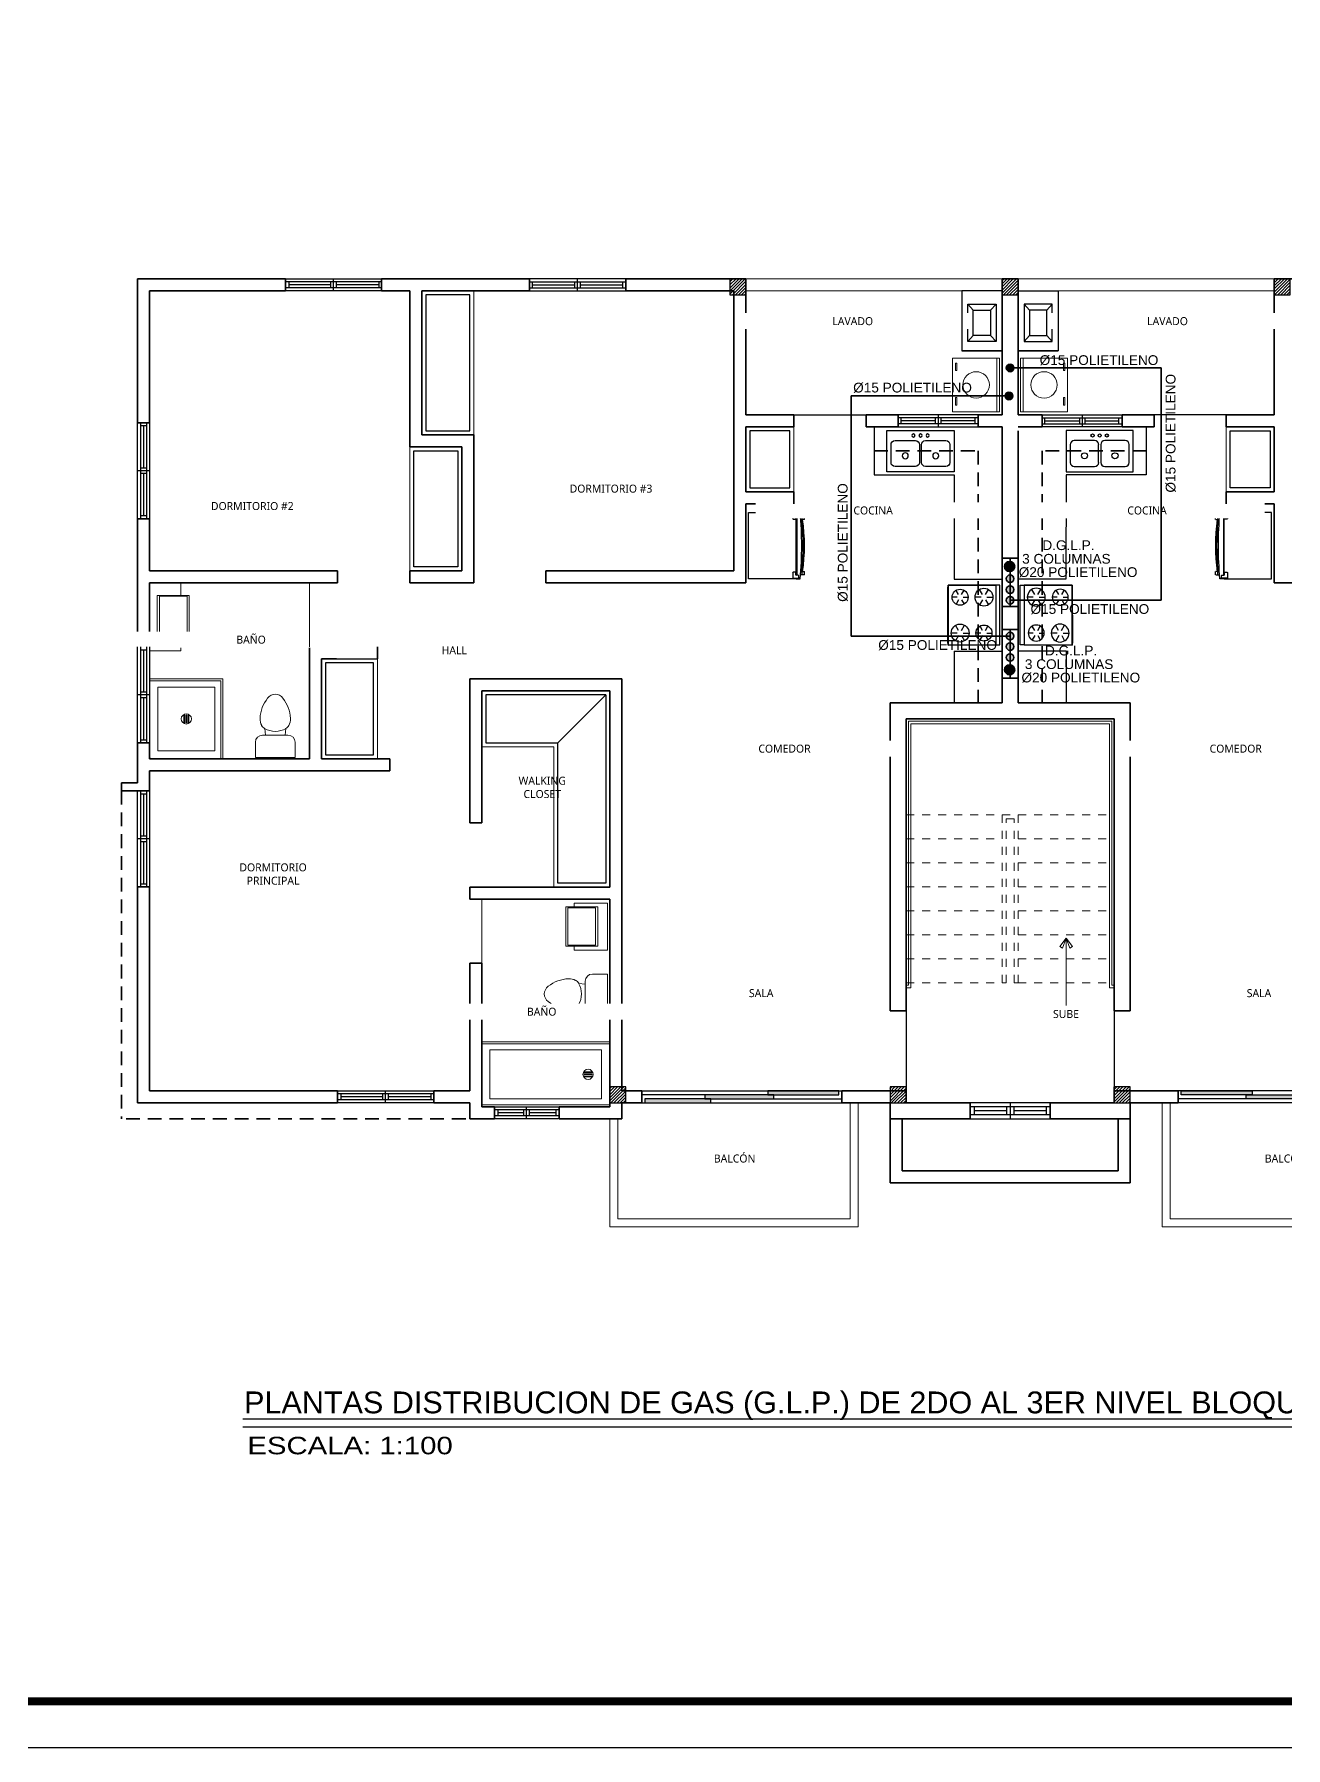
# Model space of a CAD drawing. Header units: feet. Extents: x 1019 to 2236, y -546 to 122.
# Drawn here: x 1078.46 to 1094.09, y -545.98 to -524.57 of the extents above; entities that cross this region are included whole.
import ezdxf

# ---------------------------------------------------------------- set-up
doc = ezdxf.new("R2010")
doc.units = ezdxf.units.FT
doc.header["$LTSCALE"] = 0.05
doc.header["$MEASUREMENT"] = 0
for name, pattern in [('ACAD_ISO14W100', [25.5, 12, -3, 0.5, -3, 0.5, -3, 0.5, -3]), ('DASHED2', [0.375, 0.25, -0.125]), ('HIDDEN', [9.525, 6.35, -3.175])]:
    doc.linetypes.add(name, pattern=pattern)
for name, color, linetype, lineweight in [('A-WALL', 7, 'Continuous', 25), ('closet', 8, 'Continuous', 5), ('COCINA', 8, 'Continuous', 25), ('escalera', 8, 'DASHED2', 0), ('FURN', 8, 'Continuous', 9), ('GAS', 6, 'ACAD_ISO14W100', 35), ('I-FURN', 8, 'Continuous', 0), ('MB', 8, 'Continuous', 20), ('P-SANR-FIXT', 8, 'Continuous', 9)]:
    doc.layers.add(name, color=color, linetype=linetype, lineweight=lineweight)
for name, color, linetype in [('AGUASNEGRAS', 4, 'Continuous'), ('columna', 9, 'Continuous'), ('MARCO', 1, 'Continuous'), ('MB3', 8, 'Continuous'), ('MUEBLES', 8, 'Continuous'), ('MUROS', 7, 'Continuous'), ('muross', 7, 'Continuous'), ('PERT-VENT', 8, 'Continuous'), ('PISO', 8, 'Continuous'), ('textos', 7, 'Continuous'), ('TEXXT', 2, 'Continuous'), ('TXT', 2, 'Continuous')]:
    doc.layers.add(name, color=color, linetype=linetype)
doc.styles.add('ads', font='trebuc.ttf', dxfattribs={"height": 0.14})
doc.styles.add('DAMIAN', font='arial.ttf', dxfattribs={"height": 0.12})
doc.styles.get("Standard").update_dxf_attribs({"font": 'arial.ttf'})
doc.linetypes.add('GAS_LINE', pattern='A,12.7,-5.08,["GAS",Standard,S=2.54,R=0,X=-2.54,Y=-1.27],-6.35', length=24.13)

# ---------------------------------------------------------------- blocks, each defined once
blk = doc.blocks.new('bath_sink_6127 - bath_sink_6127-542651-Nivel 1')
at = {"layer": 'I-FURN'}
for p, q in [((0.395, 0.244), (-0.005, 0.244)), ((-0.005, 0.244), (-0.005, -0.245)), ((0.025, -0.234), (0.025, 0.233)), ((0.025, 0.233), (0.369, 0.233)), ((0.293, 0.244), (0.293, 0.4)), ((0.369, 0.233), (0.369, -0.234)), ((0.395, -0.245), (0.395, 0.244)), ((-0.005, -0.245), (0.395, -0.245)), ((0.369, -0.234), (0.025, -0.234)), ((0.293, -0.448), (0.293, -0.245)), ((-0.1, -0.448), (0.293, -0.448))]:
    blk.add_line(p, q, dxfattribs=at)
blk = doc.blocks.new('Toilet_-_Tank_-_3D_4840 - 17_ High_ Seat Not Visible-536545-Nivel 1')
at = {"layer": 'P-SANR-FIXT'}
for p, q in [((0.248, 0.489), (-0.248, 0.489)), ((-0.248, 0.489), (-0.248, 0.298)), ((0.248, 0.298), (0.248, 0.489)), ((-0.159, 0.21), (-0.123, 0.21)), ((-0.123, 0.21), (-0.132, 0.127)), ((-0.123, 0.21), (0.123, 0.21)), ((0.132, 0.127), (0.123, 0.21)), ((0.123, 0.21), (0.159, 0.21))]:
    blk.add_line(p, q, dxfattribs=at)
for centre, radius, start, end in [((-0.159, 0.298), 0.0889, 180, 270), ((0.159, 0.298), 0.0889, 270, 360), ((-0.023, 0.008), 0.167, 151.0596, 182.709), ((-0.083, 0.041), 0.0995, 119.8981, 151.0596), ((0, -0.104), 0.266, 90.1019, 119.8981), ((0, -0.104), 0.266, 60.1019, 89.8981), ((0.083, 0.041), 0.0995, 28.9404, 60.1019), ((0.023, 0.008), 0.167, 357.291, 28.9404), ((0.25, 0.021), 0.441, 182.709, 218.5058), ((-0.25, 0.021), 0.441, 321.4942, 357.291), ((0.011, -0.169), 0.136, 218.5058, 265.219), ((-0.011, -0.169), 0.136, 274.781, 321.4942)]:
    blk.add_arc(centre, radius, start, end, dxfattribs=at)
blk = doc.blocks.new('Shower_Stall_9385 - 1-684532-Nivel 1')
at = {"layer": 'P-SANR-FIXT'}
for p, q in [((-0.576, 0.533), (0.424, 0.533)), ((-0.576, -0.381), (-0.576, 0.533)), ((0.424, 0.508), (-0.551, 0.508)), ((-0.551, -0.381), (-0.551, 0.508)), ((-0.475, -0.279), (-0.475, 0.432)), ((-0.475, 0.432), (0.322, 0.432)), ((0.322, 0.432), (0.322, -0.279)), ((-0.121, 0.108), (-0.032, 0.108)), ((-0.032, 0.099), (-0.121, 0.099)), ((-0.121, 0.081), (-0.032, 0.081)), ((-0.032, 0.072), (-0.121, 0.072)), ((-0.121, 0.053), (-0.032, 0.053)), ((-0.032, 0.044), (-0.121, 0.044)), ((-0.576, -0.381), (-0.551, -0.381)), ((-0.551, -0.381), (0.398, -0.381)), ((0.322, -0.279), (-0.475, -0.279))]:
    blk.add_line(p, q, dxfattribs=at)
for centre, radius, start, end in [((-0.076, 0.076), 0.0635, 360, 180), ((-0.076, 0.076), 0.0635, 0, 180), ((-0.076, 0.076), 0.0635, 180, 360), ((-0.076, 0.076), 0.0635, 180, 360), ((-0.121, 0.103), 0.00444, 90, 270), ((-0.121, 0.076), 0.00444, 90, 270), ((-0.121, 0.049), 0.00444, 90, 270), ((-0.032, 0.103), 0.00444, 270, 90), ((-0.032, 0.076), 0.00444, 270, 90), ((-0.032, 0.049), 0.00444, 270, 90), ((0.398, -0.356), 0.0254, 270, 360)]:
    blk.add_arc(centre, radius, start, end, dxfattribs=at)
blk = doc.blocks.new('bath_sink_6127 - bath_sink_6127-V2-Nivel 1')
at = {"layer": 'I-FURN'}
for p, q in [((0.293, 0.297), (-0.127, 0.297)), ((-0.127, 0.297), (-0.127, -0.29)), ((0.395, 0.244), (-0.005, 0.244)), ((-0.005, 0.244), (-0.005, -0.245)), ((0.025, -0.234), (0.025, 0.233)), ((0.025, 0.233), (0.369, 0.233)), ((0.293, 0.244), (0.293, 0.297)), ((0.369, 0.233), (0.369, -0.234)), ((0.395, -0.245), (0.395, 0.244)), ((0.293, -0.29), (-0.127, -0.29)), ((-0.005, -0.245), (0.395, -0.245)), ((0.369, -0.234), (0.025, -0.234)), ((0.293, -0.29), (0.293, -0.245))]:
    blk.add_line(p, q, dxfattribs=at)
blk = doc.blocks.new('A$C285A50AC')
at = {"layer": 'MUEBLES'}
for p, q in [((0.001, 0.69, -0.889), (0, 0.029, -0.889)), ((0.001, 0.69), (0.001, 0.639)), ((0.763, 0.688), (0.001, 0.69)), ((0.763, 0.688, -0.889), (0.001, 0.69, -0.889)), ((0.762, 0.028, -0.889), (0.763, 0.688, -0.889)), ((0.763, 0.637), (0.763, 0.688)), ((0.001, 0.639), (0.763, 0.637)), ((0, 0.029, -0.889), (0.762, 0.028, -0.889))]:
    blk.add_line(p, q, dxfattribs=at)
at = {"layer": 'MUEBLES', "color": 8}
for p, q in [((0.12, 0.505, 0.003), (0.054, 0.543, 0.003)), ((0.12, 0.467, 0.003), (0.054, 0.429, 0.003)), ((0.153, 0.524, 0.003), (0.153, 0.6, 0.003)), ((0.153, 0.448, 0.003), (0.153, 0.372, 0.003)), ((0.186, 0.505, 0.003), (0.252, 0.543, 0.003)), ((0.186, 0.467, 0.003), (0.252, 0.429, 0.003)), ((0.577, 0.466, 0.003), (0.522, 0.435, 0.003)), ((0.577, 0.504, 0.003), (0.523, 0.536, 0.003)), ((0.61, 0.523, 0.003), (0.611, 0.587, 0.003)), ((0.61, 0.447, 0.003), (0.61, 0.384, 0.003)), ((0.643, 0.504, 0.003), (0.698, 0.536, 0.003)), ((0.643, 0.466, 0.003), (0.698, 0.434, 0.003)), ((0.12, 0.2, 0.003), (0.065, 0.232, 0.003)), ((0.153, 0.219, 0.003), (0.153, 0.283, 0.003)), ((0.186, 0.2, 0.003), (0.241, 0.232, 0.003)), ((0.577, 0.2, 0.003), (0.511, 0.238, 0.003)), ((0.61, 0.219, 0.003), (0.61, 0.295, 0.003)), ((0.643, 0.199, 0.003), (0.709, 0.237, 0.003)), ((0.12, 0.162, 0.003), (0.065, 0.131, 0.003)), ((0.153, 0.143, 0.003), (0.152, 0.08, 0.003)), ((0.186, 0.162, 0.003), (0.241, 0.13, 0.003)), ((0.577, 0.162, 0.003), (0.511, 0.124, 0.003)), ((0.61, 0.142, 0.003), (0.61, 0.066, 0.003)), ((0.643, 0.161, 0.003), (0.709, 0.123, 0.003))]:
    blk.add_line(p, q, dxfattribs=at)
at = {"layer": 'MUEBLES', "extrusion": (-0.001805, -0.999998, 0)}
for p, q in [((0.063, 0.027, -0.622), (0.698, 0.025, -0.622)), ((0.063, 0.027, -0.102), (0.698, 0.025, -0.102))]:
    blk.add_line(p, q, dxfattribs=at)
at = {"layer": 'MUEBLES'}
for centre, radius in [((0.153, 0.486, 0.003), 0.114), ((0.61, 0.485, 0.003), 0.102), ((0.153, 0.181, 0.003), 0.102), ((0.61, 0.181, 0.003), 0.114)]:
    blk.add_circle(centre, radius, dxfattribs=at)
at = {"layer": 'MUEBLES', "color": 8, "extrusion": (-0.001805, -0.999998, 0)}
for centre in [(0.089, -0.038, -0.027), (0.216, -0.038, -0.027), (0.381, -0.038, -0.027), (0.546, -0.038, -0.027), (0.673, -0.038, -0.027)]:
    blk.add_circle(centre, 0.0254, dxfattribs=at)
at = {"layer": 'MUEBLES'}
for points in [[(0.001, 0.69, 0.254), (0.001, 0.639, 0.254), (0.763, 0.637, 0.254), (0.763, 0.688, 0.254)], [(0, 0.029), (0.001, 0.639), (0.763, 0.637), (0.762, 0.028)]]:
    blk.add_3dface(points, dxfattribs=at)
at = {"layer": 'MUEBLES', "color": 8}
for points in [[(0.025, 0.027, -0.076), (0.025, 0.027, -0.533), (0.737, 0.025, -0.533), (0.737, 0.025, -0.076)], [(0.025, 0.027, -0.597), (0.025, 0.027, -0.851), (0.737, 0.025, -0.851), (0.737, 0.025, -0.597)]]:
    blk.add_3dface(points, dxfattribs=at)
blk = doc.blocks.new('A$C2C3967B4')
at = {"layer": 'COCINA'}
for p, q in [((0.838, 0.52), (0, 0.52)), ((0, 0.52), (0, 0)), ((0.838, 0), (0.838, 0.52)), ((0.051, 0.342), (0.051, 0.119)), ((0.356, 0.393), (0.102, 0.393)), ((0.406, 0.119), (0.406, 0.342)), ((0.432, 0.342), (0.432, 0.119)), ((0.737, 0.393), (0.483, 0.393)), ((0.787, 0.119), (0.787, 0.342)), ((0.102, 0.068), (0.356, 0.068)), ((0.483, 0.068), (0.737, 0.068)), ((0, 0), (0.838, 0))]:
    blk.add_line(p, q, dxfattribs=at)
for centre, radius in [((0.33, 0.456), 0.0201), ((0.419, 0.456), 0.0201), ((0.508, 0.456), 0.0201), ((0.229, 0.202), 0.0381), ((0.61, 0.202), 0.0381)]:
    blk.add_circle(centre, radius, dxfattribs=at)
for centre, start, end in [((0.102, 0.342), 90, 180), ((0.356, 0.342), 0, 90), ((0.483, 0.342), 90, 180), ((0.737, 0.342), 0, 90), ((0.102, 0.119), 180, 270), ((0.356, 0.119), 270, 0), ((0.483, 0.119), 180, 270), ((0.737, 0.119), 270, 0)]:
    blk.add_arc(centre, 0.0508, start, end, dxfattribs=at)
blk = doc.blocks.new('A$C007B5363')
at = {"layer": 'COCINA'}
for p, q in [((0, 0.829), (0.594, 0.829)), ((0, 0), (0, 0.829)), ((0.551, 0.816), (0.551, 0.752)), ((0.621, 0.822), (0.557, 0.822)), ((0.557, 0.746), (0.582, 0.746)), ((0.589, 0.752), (0.589, 0.778)), ((0.594, 0.829), (0.601, 0.829)), ((0.594, 0.822), (0.594, 0.829)), ((0.594, 0.045), (0.594, 0.784)), ((0.595, 0.784), (0.621, 0.784)), ((0.601, 0.829), (0.601, 0.822)), ((0.645, 0.829), (0.601, 0.829)), ((0.601, 0.784), (0.601, 0.044)), ((0.627, 0.791), (0.627, 0.816)), ((0.649, 0.778), (0.671, 0.778)), ((0.671, 0.74), (0.651, 0.74)), ((0.654, 0.702), (0.671, 0.702)), ((0.671, 0.778), (0.698, 0.778)), ((0.671, 0.74), (0.671, 0.778)), ((0.671, 0.74), (0.671, 0.778)), ((0.698, 0.74), (0.671, 0.74)), ((0.671, 0.74), (0.671, 0.702)), ((0.671, 0.702), (0.671, 0.74)), ((0.699, 0.74), (0.699, 0.778)), ((0.594, 0), (0, 0)), ((0.551, 0.076), (0.551, 0.013)), ((0.582, 0.083), (0.557, 0.083)), ((0.557, 0.006), (0.621, 0.006)), ((0.589, 0.051), (0.589, 0.076)), ((0.594, 0), (0.594, 0.006)), ((0.594, 0), (0.601, 0)), ((0.621, 0.044), (0.595, 0.044)), ((0.601, 0.006), (0.601, 0)), ((0.601, 0), (0.645, 0)), ((0.627, 0.013), (0.627, 0.038)), ((0.671, 0.051), (0.649, 0.051)), ((0.651, 0.089), (0.671, 0.089)), ((0.671, 0.127), (0.654, 0.127)), ((0.671, 0.127), (0.671, 0.089)), ((0.671, 0.089), (0.671, 0.127)), ((0.671, 0.089), (0.698, 0.089)), ((0.671, 0.051), (0.671, 0.089)), ((0.671, 0.051), (0.671, 0.089)), ((0.698, 0.051), (0.671, 0.051)), ((0.699, 0.051), (0.699, 0.089))]:
    blk.add_line(p, q, dxfattribs=at)
for centre, radius, start, end in [((0.557, 0.816), 0.00635, 90, 180), ((0.557, 0.752), 0.00635, 180, 270), ((0.582, 0.752), 0.00635, 270, 360), ((0.595, 0.778), 0.00635, 90, 180), ((0.621, 0.816), 0.00635, 360, 90), ((0.621, 0.791), 0.00635, 270, 360), ((-3.851, 0.414), 4.515, 354.7351, 5.2649), ((-3.079, 0.414), 3.761, 355.6182, 4.3818), ((-1.675, 0.414), 2.373, 352.1151, 7.8849), ((0.557, 0.076), 0.00635, 90, 180), ((0.557, 0.013), 0.00635, 180, 270), ((0.582, 0.076), 0.00635, 360, 90), ((0.595, 0.051), 0.00635, 180, 270), ((0.621, 0.038), 0.00635, 360, 90), ((0.621, 0.013), 0.00635, 270, 360)]:
    blk.add_arc(centre, radius, start, end, dxfattribs=at)
blk = doc.blocks.new('A$C074D4DC8')
at = {"layer": 'FURN'}
blk.add_line((0.042, 0.342), (0.042, -0.198), dxfattribs=at)
for points in [[(0.042, 0.342), (-0.008, 0.274), (0.012, 0.262), (0.042, 0.342)], [(0.042, 0.342), (0.092, 0.274), (0.072, 0.262), (0.042, 0.342)]]:
    blk.add_lwpolyline(points, dxfattribs=at)
blk = doc.blocks.new('A$C01EB0BB3')
at = {"layer": 'FURN'}
for p, q in [((0, 0, 224.56), (0, 0.61, 224.56)), ((0, 0.61, 224.56), (0.533, 0.61, 224.56)), ((0.503, 0.61, 224.56), (0.503, 0, 224.56)), ((0.533, 0.61, 224.56), (0.533, 0, 224.56)), ((0.533, 0, 224.56), (0, 0, 224.56))]:
    blk.add_line(p, q, dxfattribs=at)
at = {"layer": 'FURN', "ltscale": 0.02, "elevation": 224.56}
for points in [[(0.047, 0.536), (0.047, 0.45), (0.032, 0.45), (0.032, 0.536)], [(0.047, 0.143), (0.047, 0.057), (0.032, 0.057), (0.032, 0.143)]]:
    blk.add_lwpolyline(points, close=True, dxfattribs=at)
at = {"layer": 'FURN', "ltscale": 0.02}
blk.add_circle((0.267, 0.305, 224.56), 0.15, dxfattribs=at)
blk = doc.blocks.new('A$C59FC24C1')
at = {"layer": 'PERT-VENT', "extrusion": (-2.36783e-12, 8.94772e-16, -1)}
for p, q in [((0, 0), (0, 1.2)), ((0.038, 1.2), (0.038, 0)), ((0.038, 1.165), (0.113, 1.165)), ((0.038, 1.165), (0.113, 1.165)), ((0.075, 1.165), (0.075, 0.635)), ((0.113, 1.2), (0.113, 0)), ((0.15, 1.2), (0.15, 0)), ((0.15, 0.6), (0, 0.6)), ((0.113, 0.635), (0.038, 0.635)), ((0.113, 0.565), (0.038, 0.565)), ((0.075, 0.565), (0.075, 0.04)), ((0.038, 0.04), (0.113, 0.04))]:
    blk.add_line(p, q, dxfattribs=at)
blk = doc.blocks.new('A$C24CF40E6')
at = {"layer": 'P-SANR-FIXT', "extrusion": (-2.36783e-12, 8.94772e-16, -1)}
for p, q in [((0, 0.814), (1.6, 0.814)), ((1.6, 0.789), (0, 0.789)), ((0.102, 0.713), (1.498, 0.713)), ((1.498, 0.713), (1.498, 0.102)), ((1.6, 0.814), (1.6, 0.789)), ((1.6, 0.025), (1.6, 0.789)), ((1.283, 0.439), (1.373, 0.439)), ((1.373, 0.43), (1.283, 0.43)), ((1.283, 0.412), (1.373, 0.412)), ((1.373, 0.403), (1.283, 0.403)), ((1.283, 0.384), (1.373, 0.384)), ((1.373, 0.375), (1.283, 0.375)), ((1.498, 0.102), (0.102, 0.102))]:
    blk.add_line(p, q, dxfattribs=at)
at = {"layer": 'P-SANR-FIXT', "extrusion": (2.36783e-12, 8.94772e-16, -1)}
for p, q in [((0, 0.814), (0, 0.789)), ((0, 0.025), (0, 0.789)), ((0.102, 0.713), (0.102, 0.102))]:
    blk.add_line(p, q, dxfattribs=at)
at = {"layer": 'P-SANR-FIXT', "extrusion": (-2.36783e-12, -8.94772e-16, -1)}
for p, q in [((1.6, 0.025), (0, 0.025)), ((0, 0), (1.6, 0)), ((1.6, 0), (1.6, 0.025))]:
    blk.add_line(p, q, dxfattribs=at)
at = {"layer": 'P-SANR-FIXT', "extrusion": (2.36783e-12, -8.94772e-16, -1)}
blk.add_line((0, 0), (0, 0.025), dxfattribs=at)
at = {"layer": 'P-SANR-FIXT', "extrusion": (-2.36783e-12, 8.94772e-16, -1)}
for centre, radius, start, end in [((-1.328, 0.407), 0.0635, 0, 180), ((-1.328, 0.407), 0.0635, 0, 180), ((-1.283, 0.434), 0.00444, 270, 90), ((-1.373, 0.434), 0.00444, 90, 270), ((-1.328, 0.407), 0.0635, 180, 0), ((-1.328, 0.407), 0.0635, 180, 0), ((-1.283, 0.407), 0.00444, 270, 90), ((-1.283, 0.38), 0.00444, 270, 90), ((-1.373, 0.407), 0.00444, 90, 270), ((-1.373, 0.38), 0.00444, 90, 270)]:
    blk.add_arc(centre, radius, start, end, dxfattribs=at)
blk = doc.blocks.new('A$C05DF3854')
at = {"layer": 'PERT-VENT', "extrusion": (-2.36783e-12, 8.94772e-16, -1)}
for p, q in [((1, 0.15), (0, 0.15)), ((1, 0.112), (0, 0.112)), ((1, 0.037), (0, 0.037)), ((0, 0), (1, 0)), ((0.04, 0.037), (0.04, 0.112)), ((0.465, 0.075), (0.04, 0.075)), ((0.465, 0.112), (0.465, 0.037)), ((0.5, 0.15), (0.5, 0)), ((0.535, 0.112), (0.535, 0.037)), ((0.965, 0.075), (0.535, 0.075)), ((0.965, 0.037), (0.965, 0.112))]:
    blk.add_line(p, q, dxfattribs=at)
blk = doc.blocks.new('A$C7C1C6447')
for points in [[(0.038, 0), (0.86, 0), (0.86, 0.05), (0.038, 0.05)], [(0.785, 0.05), (1.65, 0.05), (1.65, 0.1), (0.785, 0.1)], [(1.575, 0.1), (2.462, 0.1), (2.462, 0.15), (1.575, 0.15)]]:
    blk.add_hatch(color=256).paths.add_polyline_path(points)
at = {"layer": 'PERT-VENT', "extrusion": (-6.28888e-16, -1.94037e-15, -1)}
for points in [[(-0.038, 0), (-0.86, 0), (-0.86, 0.05), (-0.038, 0.05)], [(-0.785, 0.05), (-1.65, 0.05), (-1.65, 0.1), (-0.785, 0.1)], [(-1.575, 0.1), (-2.462, 0.1), (-2.462, 0.15), (-1.575, 0.15)]]:
    blk.add_lwpolyline(points, close=True, dxfattribs=at)
at = {"layer": 'PISO'}
for p, q in [((0, 0.15), (2.5, 0.15)), ((0, 0), (2.5, 0))]:
    blk.add_line(p, q, dxfattribs=at)
at = {"layer": 'PISO', "extrusion": (-6.28888e-16, -1.94037e-15, -1)}
for p, q in [((0.823, 0.1), (0, 0.1)), ((1.65, 0.05), (2.5, 0.05))]:
    blk.add_line(p, q, dxfattribs=at)
blk = doc.blocks.new('A$C74E0362C')
at = {"layer": 'PERT-VENT', "extrusion": (-2.36783e-12, 8.94772e-16, -1)}
for p, q in [((1, 0.2), (0, 0.2)), ((1, 0.15), (0, 0.15)), ((1, 0.05), (0, 0.05)), ((0.054, 0.05), (0.054, 0.15)), ((0.453, 0.1), (0.054, 0.1)), ((0.453, 0.15), (0.453, 0.05)), ((0.5, 0.2), (0.5, 0)), ((0.547, 0.15), (0.547, 0.05)), ((0.953, 0.1), (0.547, 0.1)), ((0.953, 0.05), (0.953, 0.15)), ((0, 0), (1, 0))]:
    blk.add_line(p, q, dxfattribs=at)
blk = doc.blocks.new('A$C012446DC')
at = {"layer": 'PISO'}
h = blk.add_hatch(dxfattribs=at)
h.set_pattern_fill('ANSI31', color=256, scale=0.008571, angle=180)
h.set_pattern_definition([(225, (206536.064322, 1154820.960068), (0.0192434059784, -0.0192434059784), [])])
h.paths.add_polyline_path([(0, 0), (0.2, 0), (0.2, 0.2), (0, 0.2)])
at = {"layer": 'columna'}
blk.add_lwpolyline([(0.2, 0.2), (0, 0.2), (0, 0), (0.2, 0)], close=True, dxfattribs=at)
blk = doc.blocks.new('A$C791B5281')
at = {"layer": 'MUROS', "lineweight": 35}
blk.add_line((4.9, 10.3, 1.239), (5.1, 10.3, 1.239), dxfattribs=at)
for p in [(1.5, 10.1, 1.239), (4.9, 10.1, 1.239), (8.3, 10.1, 1.239), (0, 0, 1.239), (3.5, 0, 1.239), (6.3, 0, 1.239), (9.8, 0, 1.239)]:
    blk.add_blockref('A$C012446DC', p)

msp = doc.modelspace()

# ---------------------------------------------------------------- hatches: boundary and pattern name
at = {"layer": 'GAS', "linetype": 'GAS_LINE', "ltscale": 0.5}
h = msp.add_hatch(color=256, dxfattribs=at)
edge = h.paths.add_edge_path()
edge.add_arc((1090.647, -528.736), 0.0473, 0, 360)
h = msp.add_hatch(color=256, dxfattribs=at)
edge = h.paths.add_edge_path()
edge.add_arc((1090.633, -529.086), 0.0473, 0, 360)
at = {"layer": 'GAS', "linetype": 'GAS_LINE', "ltscale": 0.8}
h = msp.add_hatch(color=256, dxfattribs=at)
h.dxf.hatch_style = 1
edge = h.paths.add_edge_path()
edge.add_arc((1090.641, -531.218), 0.0633, 0, 360)
h = msp.add_hatch(color=256, dxfattribs=at)
h.dxf.hatch_style = 1
edge = h.paths.add_edge_path()
edge.add_arc((1090.647, -531.371), 0.0473, 0, 360)
edge = h.paths.add_edge_path()
edge.add_arc((1090.647, -531.507), 0.0473, 0, 360)
edge = h.paths.add_edge_path()
edge.add_arc((1090.647, -531.639), 0.0473, 0, 360)
h = msp.add_hatch(color=256, dxfattribs=at)
h.dxf.hatch_style = 1
edge = h.paths.add_edge_path()
edge.add_arc((1090.647, -532.355), 0.0473, 0, 360, ccw=False)
edge = h.paths.add_edge_path()
edge.add_arc((1090.647, -532.219), 0.0473, 0, 360, ccw=False)
edge = h.paths.add_edge_path()
edge.add_arc((1090.647, -532.087), 0.0473, 0, 360, ccw=False)
h = msp.add_hatch(color=256, dxfattribs=at)
h.dxf.hatch_style = 1
edge = h.paths.add_edge_path()
edge.add_arc((1090.641, -532.508), 0.0633, 0, 360, ccw=False)

# ---------------------------------------------------------------- linework, layer by layer
at = {"layer": 'A-WALL', "lineweight": 35, "extrusion": (-2.36783e-12, 8.94772e-16, -1)}
for p, q in [((1081.597, -527.622), (1079.747, -527.622)), ((1079.747, -527.622), (1079.747, -529.422)), ((1081.597, -527.772), (1081.597, -527.622)), ((1084.644, -527.622), (1082.797, -527.622)), ((1082.797, -527.622), (1082.797, -527.772)), ((1084.644, -527.772), (1084.644, -527.622)), ((1087.347, -527.622), (1085.847, -527.622)), ((1085.847, -527.622), (1085.847, -527.772)), ((1087.347, -529.322), (1087.347, -527.622)), ((1090.547, -527.622), (1090.547, -529.322)), ((1090.547, -529.322), (1090.547, -527.622)), ((1090.747, -529.322), (1090.747, -527.622)), ((1079.897, -527.772), (1081.597, -527.772)), ((1079.897, -529.422), (1079.897, -527.772)), ((1082.797, -527.772), (1083.147, -527.772)), ((1083.147, -527.772), (1083.147, -529.722)), ((1083.297, -527.772), (1084.644, -527.772)), ((1083.297, -529.572), (1083.297, -527.772)), ((1085.847, -527.772), (1087.197, -527.772)), ((1087.197, -527.772), (1087.197, -531.272)), ((1087.947, -529.322), (1087.347, -529.322)), ((1087.947, -529.472), (1087.947, -529.322)), ((1088.847, -529.472), (1088.847, -529.322)), ((1089.247, -529.322), (1088.847, -529.322)), ((1088.847, -529.322), (1088.847, -529.472)), ((1089.247, -529.472), (1089.247, -529.322)), ((1089.247, -529.472), (1089.247, -529.322)), ((1090.547, -529.322), (1090.247, -529.322)), ((1090.247, -529.322), (1090.247, -529.472)), ((1090.247, -529.472), (1090.247, -529.322)), ((1090.247, -529.472), (1090.247, -529.322)), ((1079.897, -529.422), (1079.747, -529.422)), ((1083.947, -529.572), (1083.297, -529.572)), ((1083.947, -531.422), (1083.947, -529.572)), ((1087.347, -530.283), (1087.347, -529.472)), ((1087.347, -529.472), (1087.947, -529.472)), ((1088.847, -529.472), (1089.247, -529.472)), ((1090.247, -529.472), (1090.547, -529.472)), ((1090.547, -532.922), (1090.547, -529.472)), ((1090.747, -532.922), (1090.747, -529.522)), ((1083.797, -529.722), (1083.147, -529.722)), ((1083.797, -531.272), (1083.797, -529.722)), ((1087.347, -530.283), (1087.947, -530.283)), ((1087.347, -531.422), (1087.347, -530.433)), ((1087.347, -530.433), (1087.947, -530.433)), ((1079.897, -530.622), (1079.747, -530.622)), ((1079.747, -530.622), (1079.747, -532.222)), ((1079.897, -531.272), (1079.897, -530.622)), ((1082.247, -531.272), (1079.897, -531.272)), ((1082.247, -531.422), (1082.247, -531.272)), ((1083.147, -531.272), (1083.797, -531.272)), ((1083.147, -531.272), (1083.147, -531.422)), ((1087.197, -531.272), (1084.847, -531.272)), ((1084.847, -531.272), (1084.847, -531.422)), ((1079.897, -531.422), (1082.247, -531.422)), ((1079.897, -532.222), (1079.897, -531.422)), ((1083.147, -531.422), (1083.947, -531.422)), ((1084.847, -531.422), (1087.347, -531.422)), ((1079.747, -532.222), (1079.897, -532.222)), ((1079.747, -532.222), (1079.897, -532.222)), ((1082.747, -532.222), (1081.897, -532.222)), ((1081.897, -532.222), (1081.897, -533.623)), ((1082.747, -532.372), (1082.047, -532.372)), ((1082.047, -533.623), (1082.047, -532.372)), ((1085.797, -532.622), (1083.897, -532.622)), ((1083.897, -532.622), (1083.897, -534.423)), ((1085.797, -537.772), (1085.797, -532.622)), ((1084.047, -532.772), (1085.647, -532.772)), ((1084.047, -534.423), (1084.047, -532.772)), ((1085.647, -532.772), (1085.647, -535.226)), ((1089.147, -532.922), (1089.147, -536.772)), ((1089.147, -532.922), (1090.547, -532.922)), ((1090.747, -532.922), (1092.147, -532.922)), ((1092.147, -532.922), (1092.147, -536.772)), ((1089.347, -536.772), (1089.347, -533.122)), ((1089.347, -533.122), (1091.947, -533.122)), ((1091.947, -536.772), (1091.947, -533.122)), ((1079.897, -533.422), (1079.747, -533.422)), ((1079.747, -533.922), (1079.747, -533.422)), ((1079.896, -533.623), (1079.896, -533.426)), ((1082.047, -533.622), (1082.047, -533.322)), ((1081.897, -533.623), (1079.896, -533.623)), ((1082.897, -533.623), (1082.047, -533.623)), ((1082.897, -533.773), (1082.897, -533.623)), ((1079.897, -533.773), (1082.897, -533.773)), ((1079.547, -534.022), (1079.547, -533.922)), ((1084.047, -534.423), (1083.897, -534.423)), ((1079.747, -535.222), (1079.747, -537.922)), ((1079.897, -537.772), (1079.897, -535.222)), ((1083.897, -535.226), (1083.897, -535.376)), ((1085.647, -535.226), (1083.897, -535.226)), ((1083.897, -535.376), (1085.647, -535.376)), ((1085.647, -535.376), (1085.647, -537.972)), ((1084.047, -536.176), (1083.897, -536.176)), ((1083.897, -536.176), (1083.897, -537.772)), ((1084.047, -537.972), (1084.047, -536.176)), ((1089.147, -536.772), (1089.347, -536.772)), ((1091.947, -537.922), (1091.947, -537.722)), ((1079.747, -537.922), (1082.247, -537.922)), ((1082.247, -537.772), (1079.897, -537.772)), ((1082.247, -537.922), (1082.247, -537.772)), ((1083.897, -537.772), (1083.447, -537.772)), ((1083.447, -537.772), (1083.447, -537.922)), ((1083.447, -537.772), (1083.447, -537.922)), ((1083.897, -537.922), (1083.447, -537.922)), ((1083.897, -537.922), (1083.897, -538.122)), ((1084.047, -537.972), (1084.207, -537.972)), ((1085.013, -537.972), (1085.647, -537.972)), ((1086.047, -537.772), (1085.797, -537.772)), ((1085.797, -538.122), (1085.797, -537.922)), ((1086.047, -537.922), (1085.797, -537.922)), ((1088.547, -537.772), (1088.547, -537.922)), ((1089.347, -537.772), (1088.547, -537.772)), ((1088.547, -537.922), (1089.147, -537.922)), ((1089.147, -538.122), (1089.147, -537.922)), ((1089.347, -537.922), (1089.347, -537.772)), ((1090.147, -537.922), (1090.147, -538.122)), ((1091.147, -537.922), (1091.147, -538.122)), ((1092.147, -538.122), (1092.147, -537.922)), ((1083.897, -538.122), (1084.207, -538.122)), ((1085.013, -538.122), (1085.797, -538.122))]:
    msp.add_line(p, q, dxfattribs=at)
at = {"layer": 'A-WALL', "lineweight": 35}
for p, q in [((1090.547, -527.622), (1090.747, -527.622)), ((1079.897, -534.022), (1079.897, -533.773)), ((1079.547, -533.922), (1079.747, -533.922)), ((1079.547, -534.022), (1079.897, -534.022)), ((1092.147, -536.772), (1091.947, -536.772)), ((1084.207, -537.972), (1084.207, -538.122)), ((1085.013, -537.972), (1085.013, -538.122)), ((1086.047, -537.772), (1086.047, -537.922)), ((1089.347, -537.922), (1090.147, -537.922)), ((1091.147, -537.922), (1091.947, -537.922)), ((1089.147, -538.122), (1090.147, -538.122)), ((1092.147, -538.122), (1091.147, -538.122))]:
    msp.add_line(p, q, dxfattribs=at)
at = {"layer": 'A-WALL', "lineweight": 35, "extrusion": (2.36783e-12, 8.94772e-16, -1)}
for p, q in [((1090.747, -527.622), (1090.747, -529.322)), ((1090.747, -529.322), (1090.747, -527.622)), ((1093.947, -527.622), (1095.447, -527.622)), ((1093.947, -529.322), (1093.947, -527.622)), ((1090.747, -529.322), (1091.047, -529.322)), ((1091.047, -529.322), (1091.047, -529.472)), ((1091.047, -529.472), (1091.047, -529.322)), ((1091.047, -529.472), (1091.047, -529.322)), ((1092.047, -529.322), (1092.447, -529.322)), ((1092.047, -529.472), (1092.047, -529.322)), ((1092.047, -529.472), (1092.047, -529.322)), ((1092.447, -529.472), (1092.447, -529.322)), ((1092.447, -529.322), (1092.447, -529.472)), ((1093.347, -529.472), (1093.347, -529.322)), ((1093.347, -529.322), (1093.947, -529.322)), ((1091.047, -529.472), (1090.747, -529.472)), ((1092.447, -529.472), (1092.047, -529.472)), ((1093.947, -529.472), (1093.347, -529.472)), ((1093.947, -530.283), (1093.947, -529.472)), ((1093.947, -530.283), (1093.347, -530.283)), ((1093.947, -530.433), (1093.347, -530.433)), ((1093.947, -531.422), (1093.947, -530.433)), ((1096.447, -531.422), (1093.947, -531.422)), ((1091.947, -537.772), (1092.747, -537.772)), ((1092.747, -537.922), (1092.147, -537.922)), ((1092.747, -537.772), (1092.747, -537.922))]:
    msp.add_line(p, q, dxfattribs=at)
at = {"layer": 'AGUASNEGRAS', "extrusion": (-2.36783e-12, 8.94772e-16, -1)}
msp.add_line((1088.547, -537.772), (1088.547, -537.922), dxfattribs=at)
at = {"layer": 'AGUASNEGRAS', "extrusion": (2.36783e-12, 8.94772e-16, -1)}
msp.add_line((1092.747, -537.772), (1092.747, -537.922), dxfattribs=at)
at = {"layer": 'closet', "extrusion": (-2.36783e-12, 8.94772e-16, -1)}
for p, q in [((1083.947, -529.572), (1083.947, -527.772)), ((1083.147, -531.272), (1083.147, -529.722)), ((1084.047, -533.472), (1084.947, -533.472)), ((1084.947, -533.472), (1084.947, -535.226))]:
    msp.add_line(p, q, dxfattribs=at)
at = {"layer": 'closet'}
for p, q in [((1087.947, -530.283), (1087.947, -529.472)), ((1093.347, -530.283), (1093.347, -529.472)), ((1089.377, -533.152), (1091.917, -533.152)), ((1089.407, -536.482), (1089.407, -533.182)), ((1089.407, -533.182), (1091.887, -533.182)), ((1091.887, -536.482), (1091.887, -533.182)), ((1091.917, -536.452), (1091.917, -533.152)), ((1084.047, -536.176), (1084.047, -535.376)), ((1089.377, -536.452), (1089.347, -536.452)), ((1089.407, -536.482), (1089.347, -536.482)), ((1091.887, -536.482), (1091.947, -536.482)), ((1091.917, -536.452), (1091.947, -536.452))]:
    msp.add_line(p, q, dxfattribs=at)
at = {"layer": 'COCINA', "extrusion": (-2.36783e-12, 8.94772e-16, -1)}
for p, q in [((1090.12, -527.94), (1090.187, -528.013)), ((1090.471, -527.94), (1090.404, -528.013)), ((1090.12, -528.405), (1090.187, -528.332)), ((1090.471, -528.405), (1090.404, -528.332)), ((1090.547, -528.522), (1090.044, -528.522)), ((1088.947, -529.472), (1088.947, -530.072)), ((1088.947, -530.072), (1089.947, -530.072)), ((1089.947, -530.072), (1089.949, -531.375)), ((1089.949, -531.375), (1090.547, -531.375)), ((1089.947, -532.275), (1090.547, -532.275)), ((1089.947, -532.275), (1089.947, -532.922))]:
    msp.add_line(p, q, dxfattribs=at)
at = {"layer": 'COCINA', "extrusion": (2.36783e-12, 8.94772e-16, -1)}
for p, q in [((1090.823, -527.94), (1090.89, -528.013)), ((1091.173, -527.94), (1091.106, -528.013)), ((1090.823, -528.405), (1090.89, -528.332)), ((1091.173, -528.405), (1091.106, -528.332)), ((1090.747, -528.522), (1091.249, -528.522)), ((1092.347, -529.472), (1092.347, -530.072)), ((1091.347, -530.072), (1091.345, -531.375)), ((1092.347, -530.072), (1091.347, -530.072)), ((1091.345, -531.375), (1090.747, -531.375)), ((1091.347, -532.275), (1090.747, -532.275)), ((1091.347, -532.275), (1091.347, -532.922))]:
    msp.add_line(p, q, dxfattribs=at)
at = {"layer": 'COCINA', "extrusion": (-2.36783e-12, 8.94772e-16, -1), "elevation": 0}
for points in [[(-1090.12, -527.94), (-1090.471, -527.94), (-1090.471, -528.405), (-1090.12, -528.405)], [(-1090.187, -528.013), (-1090.404, -528.013), (-1090.404, -528.332), (-1090.187, -528.332)]]:
    msp.add_lwpolyline(points, close=True, dxfattribs=at)
at = {"layer": 'COCINA', "extrusion": (2.36783e-12, 8.94772e-16, -1), "elevation": 0}
for points in [[(-1091.173, -527.94), (-1090.823, -527.94), (-1090.823, -528.405), (-1091.173, -528.405)], [(-1091.106, -528.013), (-1090.89, -528.013), (-1090.89, -528.332), (-1091.106, -528.332)]]:
    msp.add_lwpolyline(points, close=True, dxfattribs=at)
at = {"layer": 'escalera'}
for p, q in [((1089.347, -534.322), (1090.547, -534.322)), ((1090.547, -536.422), (1090.547, -534.322)), ((1090.547, -534.322), (1090.747, -534.322)), ((1090.747, -534.322), (1091.947, -534.322)), ((1090.747, -536.422), (1090.747, -534.322)), ((1090.597, -536.422), (1090.597, -534.372)), ((1090.597, -534.372), (1090.697, -534.372)), ((1090.697, -536.422), (1090.697, -534.372)), ((1089.347, -534.622), (1090.547, -534.622)), ((1090.747, -534.622), (1091.947, -534.622)), ((1089.347, -534.922), (1090.547, -534.922)), ((1090.747, -534.922), (1091.947, -534.922)), ((1089.347, -535.222), (1090.547, -535.222)), ((1090.747, -535.222), (1091.947, -535.222)), ((1089.347, -535.522), (1090.547, -535.522)), ((1090.747, -535.522), (1091.947, -535.522)), ((1089.347, -535.822), (1090.547, -535.822)), ((1090.747, -535.822), (1091.947, -535.822)), ((1089.347, -536.122), (1090.547, -536.122)), ((1090.747, -536.122), (1091.947, -536.122)), ((1089.347, -536.422), (1090.547, -536.422)), ((1090.547, -536.422), (1090.597, -536.422)), ((1090.697, -536.422), (1090.747, -536.422)), ((1090.747, -536.422), (1091.947, -536.422))]:
    msp.add_line(p, q, dxfattribs=at)
at = {"layer": 'GAS', "linetype": 'GAS_LINE', "ltscale": 0.5}
for p, q in [((1092.533, -528.736), (1090.653, -528.736)), ((1088.66, -529.086), (1090.633, -529.086)), ((1090.647, -531.639), (1092.533, -531.639)), ((1088.66, -532.087), (1090.647, -532.087))]:
    msp.add_line(p, q, dxfattribs=at)
at = {"layer": 'GAS', "linetype": 'GAS_LINE', "ltscale": 0.8}
for p, q in [((1090.647, -531.113), (1090.647, -531.719)), ((1090.647, -532.613), (1090.647, -532.007))]:
    msp.add_line(p, q, dxfattribs=at)
for points in [[(1090.547, -531.113), (1090.747, -531.113), (1090.747, -531.719), (1090.547, -531.719)], [(1090.547, -532.613), (1090.747, -532.613), (1090.747, -532.007), (1090.547, -532.007)]]:
    msp.add_lwpolyline(points, close=True, dxfattribs=at)
at = {"layer": 'GAS', "linetype": 'GAS_LINE', "ltscale": 0.5}
for centre in [(1090.647, -528.736), (1090.633, -529.086)]:
    msp.add_circle(centre, 0.0473, dxfattribs=at)
at = {"layer": 'GAS', "linetype": 'GAS_LINE', "ltscale": 0.8}
for centre, radius in [((1090.641, -531.218), 0.0633), ((1090.647, -531.371), 0.0473), ((1090.647, -531.507), 0.0473), ((1090.647, -531.639), 0.0473), ((1090.647, -532.087), 0.0473), ((1090.647, -532.219), 0.0473), ((1090.647, -532.355), 0.0473), ((1090.641, -532.508), 0.0633)]:
    msp.add_circle(centre, radius, dxfattribs=at)
at = {"layer": 'MARCO'}
msp.add_lwpolyline([(1053.536, -489.979), (1139.54, -489.979), (1139.54, -545.982), (1053.536, -545.982)], close=True, dxfattribs=at)
at = {"layer": 'MARCO', "const_width": 0.1}
msp.add_lwpolyline([(1129.976, -490.558), (1054.114, -490.558), (1054.114, -545.403), (1129.976, -545.403)], close=True, dxfattribs=at)
at = {"layer": 'MB', "extrusion": (-2.36783e-12, 8.94772e-16, -1)}
for p, q in [((1090.547, -527.622), (1087.347, -527.622)), ((1087.347, -527.772), (1090.547, -527.772))]:
    msp.add_line(p, q, dxfattribs=at)
at = {"layer": 'MB', "extrusion": (2.36783e-12, 8.94772e-16, -1)}
for p, q in [((1090.747, -527.622), (1093.947, -527.622)), ((1093.947, -527.772), (1090.747, -527.772))]:
    msp.add_line(p, q, dxfattribs=at)
at = {"layer": 'MB', "lineweight": 35, "extrusion": (-2.36783e-12, 8.94772e-16, -1)}
for p, q in [((1089.147, -538.922), (1089.147, -538.122)), ((1089.297, -538.772), (1089.297, -538.122)), ((1091.997, -538.772), (1091.997, -538.122)), ((1092.147, -538.922), (1092.147, -538.122)), ((1089.297, -538.772), (1091.997, -538.772)), ((1089.147, -538.922), (1092.147, -538.922))]:
    msp.add_line(p, q, dxfattribs=at)
at = {"layer": 'MB3', "linetype": 'HIDDEN', "lineweight": 35, "ltscale": 0.54, "extrusion": (-2.36783e-12, 8.94772e-16, -1)}
for p, q in [((1088.947, -529.772), (1090.247, -529.772)), ((1090.247, -529.772), (1090.247, -532.922))]:
    msp.add_line(p, q, dxfattribs=at)
at = {"layer": 'MB3', "linetype": 'HIDDEN', "lineweight": 35, "ltscale": 0.54, "extrusion": (2.36783e-12, 8.94772e-16, -1)}
for p, q in [((1092.347, -529.772), (1091.047, -529.772)), ((1091.047, -529.772), (1091.047, -532.922))]:
    msp.add_line(p, q, dxfattribs=at)
at = {"layer": 'MB3', "linetype": 'HIDDEN', "lineweight": 35, "ltscale": 0.54}
for p in [(1079.547, -534.022), (1083.847, -538.122)]:
    msp.add_line(p, (1079.547, -538.122), dxfattribs=at)
at = {"layer": 'muross', "extrusion": (-2.36783e-12, 8.94772e-16, -1)}
msp.add_line((1090.747, -527.819), (1090.747, -527.622), dxfattribs=at)
at = {"layer": 'P-SANR-FIXT'}
for p, q in [((1088.647, -537.922), (1088.647, -539.372)), ((1088.747, -537.922), (1088.747, -539.472)), ((1092.547, -537.922), (1092.547, -539.472)), ((1092.647, -537.922), (1092.647, -539.372)), ((1085.647, -538.122), (1085.647, -539.472)), ((1085.747, -538.122), (1085.747, -539.372)), ((1085.647, -539.472), (1088.747, -539.472)), ((1085.747, -539.372), (1088.647, -539.372)), ((1095.647, -539.472), (1092.547, -539.472)), ((1095.547, -539.372), (1092.647, -539.372))]:
    msp.add_line(p, q, dxfattribs=at)
at = {"layer": 'PERT-VENT', "extrusion": (8.94772e-16, 2.36783e-12, -1)}
for p, q in [((1084.207, -537.972), (1085.007, -537.972)), ((1084.607, -538.122), (1084.607, -537.972)), ((1085.007, -538.01), (1084.207, -538.01)), ((1085.007, -538.085), (1084.207, -538.085)), ((1085.007, -538.122), (1084.207, -538.122)), ((1084.247, -538.01), (1084.247, -538.085)), ((1084.572, -538.047), (1084.247, -538.047)), ((1084.572, -538.085), (1084.572, -538.01)), ((1084.642, -538.085), (1084.642, -538.01)), ((1084.972, -538.047), (1084.642, -538.047)), ((1084.972, -538.01), (1084.972, -538.085)), ((1084.972, -538.01), (1084.972, -538.085))]:
    msp.add_line(p, q, dxfattribs=at)
at = {"layer": 'PISO'}
for p, q in [((1087.947, -529.322), (1088.847, -529.322)), ((1093.347, -529.322), (1092.447, -529.322)), ((1089.347, -536.772), (1089.347, -537.772)), ((1091.947, -536.772), (1091.947, -537.722))]:
    msp.add_line(p, q, dxfattribs=at)
for points in [[(1083.347, -529.522), (1083.897, -529.522), (1083.897, -527.822), (1083.347, -527.822)], [(1087.397, -530.233), (1087.897, -530.233), (1087.897, -529.522), (1087.397, -529.522)], [(1093.897, -530.233), (1093.397, -530.233), (1093.397, -529.522), (1093.897, -529.522)], [(1083.197, -529.772), (1083.747, -529.772), (1083.747, -531.222), (1083.197, -531.222)], [(1084.097, -533.422), (1084.997, -533.422), (1085.597, -532.822), (1084.097, -532.822)], [(1084.997, -533.422), (1085.597, -532.822), (1085.597, -535.176), (1084.997, -535.176)]]:
    msp.add_lwpolyline(points, close=True, dxfattribs=at)
at = {"layer": 'TEXXT', "color": 4}
msp.add_line((1081.062, -541.872), (1094.966, -541.872), dxfattribs=at)
at = {"layer": 'TEXXT', "color": 3}
msp.add_line((1081.062, -541.97), (1095.078, -541.97), dxfattribs=at)

# ---------------------------------------------------------------- block references
at = {"rotation": 270}
for p in [(1081.597, -527.622), (1082.247, -537.772)]:
    msp.add_blockref('A$C59FC24C1', p, dxfattribs=at)
at = {"xscale": -1, "rotation": 90}
msp.add_blockref('A$C59FC24C1', (1085.844, -527.622), dxfattribs=at)
at = {"yscale": 1.100000000000023, "rotation": 180}
for p, xscale, zscale in [((1089.929, -528.612), -1.100000000000023, 1.100000000000001), ((1091.364, -528.612), 1.100000000000023, 1.100000000000023)]:
    msp.add_blockref('A$C01EB0BB3', p, dxfattribs=dict(at, xscale=xscale, zscale=zscale))
for name, p in [('A$C05DF3854', (1089.247, -529.472)), ('A$C24CF40E6', (1084.047, -537.972)), ('A$C7C1C6447', (1086.047, -537.922)), ('A$C74E0362C', (1090.147, -538.122))]:
    msp.add_blockref(name, p)
at = {"xscale": -1}
for name, p in [('A$C05DF3854', (1092.047, -529.472)), ('A$C7C1C6447', (1095.247, -537.922))]:
    msp.add_blockref(name, p, dxfattribs=at)
at = {"extrusion": (-1.45777e-14, -2.36562e-12, -1)}
msp.add_blockref('A$C2C3967B4', (-1089.947, -530.036), dxfattribs=at)
at = {"extrusion": (1.45777e-14, -2.36562e-12, -1), "xscale": -1}
msp.add_blockref('A$C2C3967B4', (-1091.347, -530.036), dxfattribs=at)
at = {"extrusion": (-2.36783e-12, 8.94772e-16, -1), "xscale": -0.9800000000000226, "yscale": 0.9800000000000182, "zscale": 0.9799999999999965, "rotation": 89.89658188472907}
msp.add_blockref('A$C285A50AC', (-1089.844, -531.452, 0), dxfattribs=at)
at = {"extrusion": (2.36783e-12, 8.94772e-16, -1), "xscale": 0.9800000000000226, "yscale": 0.9800000000000226, "zscale": 0.9800000000000226, "rotation": 270.1034181152709}
msp.add_blockref('A$C285A50AC', (-1091.45, -531.452, 0), dxfattribs=at)
at = {"layer": 'COCINA', "extrusion": (-2.36783e-12, 8.94772e-16, -1), "xscale": -1}
msp.add_blockref('A$C007B5363', (-1087.38, -531.371, 0), dxfattribs=at)
at = {"layer": 'COCINA', "extrusion": (2.36783e-12, 8.94772e-16, -1)}
msp.add_blockref('A$C007B5363', (-1093.913, -531.371, 0), dxfattribs=at)
at = {"layer": 'FURN', "xscale": 1.5625, "yscale": 1.5625, "zscale": 1.5625}
msp.add_blockref('A$C074D4DC8', (1091.281, -536.396), dxfattribs=at)
at = {"layer": 'I-FURN', "extrusion": (-2.36783e-12, 8.94772e-16, -1), "xscale": -1}
msp.add_blockref('bath_sink_6127 - bath_sink_6127-542651-Nivel 1', (-1079.997, -531.822, 0), dxfattribs=at)
at = {"layer": 'I-FURN', "extrusion": (-2.36783e-12, 8.94772e-16, -1), "xscale": -1, "rotation": 180}
msp.add_blockref('bath_sink_6127 - bath_sink_6127-V2-Nivel 1', (-1085.493, -535.717, 0), dxfattribs=at)
at = {"layer": 'P-SANR-FIXT', "extrusion": (-2.36783e-12, 8.94772e-16, -1), "xscale": -1}
for name, p, rotation in [('Shower_Stall_9385 - 1-684532-Nivel 1', (-1080.281, -533.199, 0), 90), ('Toilet_-_Tank_-_3D_4840 - 17_ High_ Seat Not Visible-536545-Nivel 1', (-1081.468, -533.116, 0), 180), ('Toilet_-_Tank_-_3D_4840 - 17_ High_ Seat Not Visible-536545-Nivel 1', (-1085.131, -536.56, 0), 90)]:
    msp.add_blockref(name, p, dxfattribs=dict(at, rotation=rotation))

# ---------------------------------------------------------------- texts
at = {"layer": 'textos', "color": 7, "style": 'DAMIAN', "width": 1.2}
msp.add_text(' ESCALA: 1:100', height=0.21849, dxfattribs=at).set_placement((1081.018, -542.314))
at = {"layer": 'textos', "color": 7, "insert": (1081.079, -541.529), "char_height": 0.27312, "width": 14.56005, "attachment_point": 1, "style": 'DAMIAN'}
msp.add_mtext('PLANTAS DISTRIBUCION DE GAS (G.L.P.) DE 2DO AL 3ER NIVEL BLOQUE B', dxfattribs=at)
at = {"layer": 'TEXXT', "char_height": 0.12168, "width": 2.45388, "attachment_point": 5, "style": 'DAMIAN'}
for s, insert in [('\\A1;  %%C15 POLIETILENO  ', (1091.71, -528.64, 224.56)), ('\\A1;  %%C15 POLIETILENO  ', (1089.381, -528.984)), ('\\A1;D.G.L.P.', (1091.376, -530.952, 0.871)), ('\\A1;3 COLUMNAS', (1091.35, -531.122, 0.871)), ('\\A1;  %%C20 POLIETILENO  ', (1091.449, -531.29, 0.871)), ('\\A1;  %%C15 POLIETILENO  ', (1091.596, -531.751)), ('\\A1;  %%C15 POLIETILENO  ', (1089.694, -532.201, -0.002)), ('\\A1;3 COLUMNAS', (1091.384, -532.439)), ('\\A1;D.G.L.P.', (1091.409, -532.269)), ('\\A1;  %%C20 POLIETILENO  ', (1091.483, -532.608))]:
    msp.add_mtext(s, dxfattribs=dict(at, insert=insert))
at = {"layer": 'TEXXT', "insert": (1092.654, -529.599), "char_height": 0.12168, "width": 2.45388, "attachment_point": 5, "rotation": 90, "style": 'DAMIAN'}
msp.add_mtext('\\A1;  %%C15 POLIETILENO  ', dxfattribs=at)
at = {"layer": 'TXT', "char_height": 0.1, "attachment_point": 2, "style": 'ads'}
for s, insert, width in [('WALKING\\PCLOSET', (1084.803, -533.845), 2.838), ('SALA', (1087.538, -536.5), 2.838), ('SALA', (1093.756, -536.5), 2.838), ('SUBE', (1091.345, -536.761), 2.688), ('BALCÓN', (1087.206, -538.567), 2.838), ('BALCÓN', (1094.088, -538.567), 2.838)]:
    msp.add_mtext(s, dxfattribs=dict(at, insert=insert, width=width))

# ---------------------------------------------------------------- next in the draw order: texts
at = {"layer": 'TXT', "char_height": 0.1, "width": 2.838, "attachment_point": 2, "style": 'ads', "bg_fill": 2}
for s, insert in [('LAVADO', (1088.681, -528.101)), ('LAVADO', (1092.613, -528.101)), ('DORMITORIO #3', (1085.662, -530.194)), ('DORMITORIO #2', (1081.181, -530.412)), ('COCINA', (1088.936, -530.467)), ('COCINA', (1092.357, -530.467)), ('BAÑO', (1081.166, -532.082)), ('COMEDOR', (1087.829, -533.444)), ('COMEDOR', (1093.465, -533.444)), ('DORMITORIO \\PPRINCIPAL', (1081.441, -534.928)), ('BAÑO', (1084.796, -536.732))]:
    msp.add_mtext(s, dxfattribs=dict(at, insert=insert))

# ---------------------------------------------------------------- next in the draw order: linework, layer by layer
at = {"layer": 'A-WALL', "lineweight": 35}
for p, q in [((1087.947, -530.283), (1087.947, -530.433)), ((1093.347, -530.283), (1093.347, -530.433)), ((1079.747, -535.222), (1079.897, -535.222))]:
    msp.add_line(p, q, dxfattribs=at)
at = {"layer": 'A-WALL', "lineweight": 35, "extrusion": (-2.36783e-12, 8.94772e-16, -1)}
for p, q in [((1079.747, -530.622), (1079.897, -530.622)), ((1079.897, -530.622), (1079.747, -530.622))]:
    msp.add_line(p, q, dxfattribs=at)
at = {"layer": 'closet'}
for p, q in [((1081.897, -532.222), (1081.897, -531.422)), ((1089.377, -536.452), (1089.377, -533.152))]:
    msp.add_line(p, q, dxfattribs=at)
at = {"layer": 'COCINA', "extrusion": (-2.36783e-12, 8.94772e-16, -1), "elevation": 0}
msp.add_lwpolyline([(-1090.044, -528.522), (-1090.547, -528.522), (-1090.547, -527.772), (-1090.044, -527.772)], close=True, dxfattribs=at)
at = {"layer": 'COCINA', "extrusion": (2.36783e-12, 8.94772e-16, -1), "elevation": 0}
msp.add_lwpolyline([(-1091.249, -528.522), (-1090.747, -528.522), (-1090.747, -527.772), (-1091.249, -527.772)], close=True, dxfattribs=at)
at = {"layer": 'GAS', "linetype": 'GAS_LINE', "ltscale": 0.5}
for p, q in [((1092.533, -531.639), (1092.533, -528.736)), ((1088.66, -532.087), (1088.66, -529.086))]:
    msp.add_line(p, q, dxfattribs=at)

# ---------------------------------------------------------------- next in the draw order: block references
for name, p in [('A$C791B5281', (1085.647, -537.922, -1.239)), ('A$C59FC24C1', (1079.747, -530.622)), ('A$C59FC24C1', (1079.747, -533.422)), ('A$C59FC24C1', (1079.747, -535.222))]:
    msp.add_blockref(name, p)

# ---------------------------------------------------------------- next in the draw order: texts
at = {"layer": 'TEXXT', "insert": (1088.558, -530.965), "char_height": 0.12168, "width": 2.45388, "attachment_point": 5, "rotation": 90, "style": 'DAMIAN'}
msp.add_mtext('\\A1;  %%C15 POLIETILENO  ', dxfattribs=at)
at = {"layer": 'TXT', "insert": (1083.704, -532.214), "char_height": 0.1, "width": 2.838, "attachment_point": 2, "style": 'ads', "bg_fill": 2}
msp.add_mtext('HALL', dxfattribs=at)

# ---------------------------------------------------------------- next in the draw order: linework, layer by layer
at = {"layer": 'A-WALL', "lineweight": 35}
msp.add_line((1082.747, -532.372), (1082.747, -532.222), dxfattribs=at)
at = {"layer": 'closet'}
msp.add_line((1082.747, -532.372), (1082.747, -533.623), dxfattribs=at)
at = {"layer": 'PISO'}
msp.add_lwpolyline([(1082.097, -533.572), (1082.697, -533.572), (1082.697, -532.422), (1082.097, -532.422)], close=True, dxfattribs=at)

doc.saveas('drawing.dxf')
